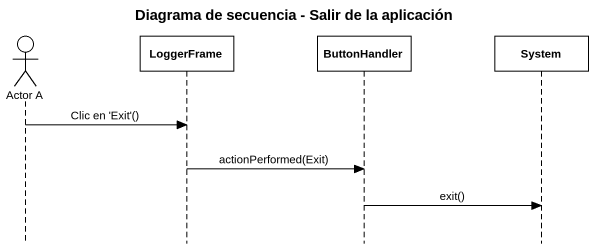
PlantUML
@startuml
title Diagrama de secuencia - Salir de la aplicación
hide footbox
actor "Actor A" as Actor_A
participant LoggerFrame
participant ButtonHandler
participant System

Actor_A -> LoggerFrame : Clic en 'Exit'()
LoggerFrame -> ButtonHandler : actionPerformed(Exit)
ButtonHandler -> System : exit()
@enduml
